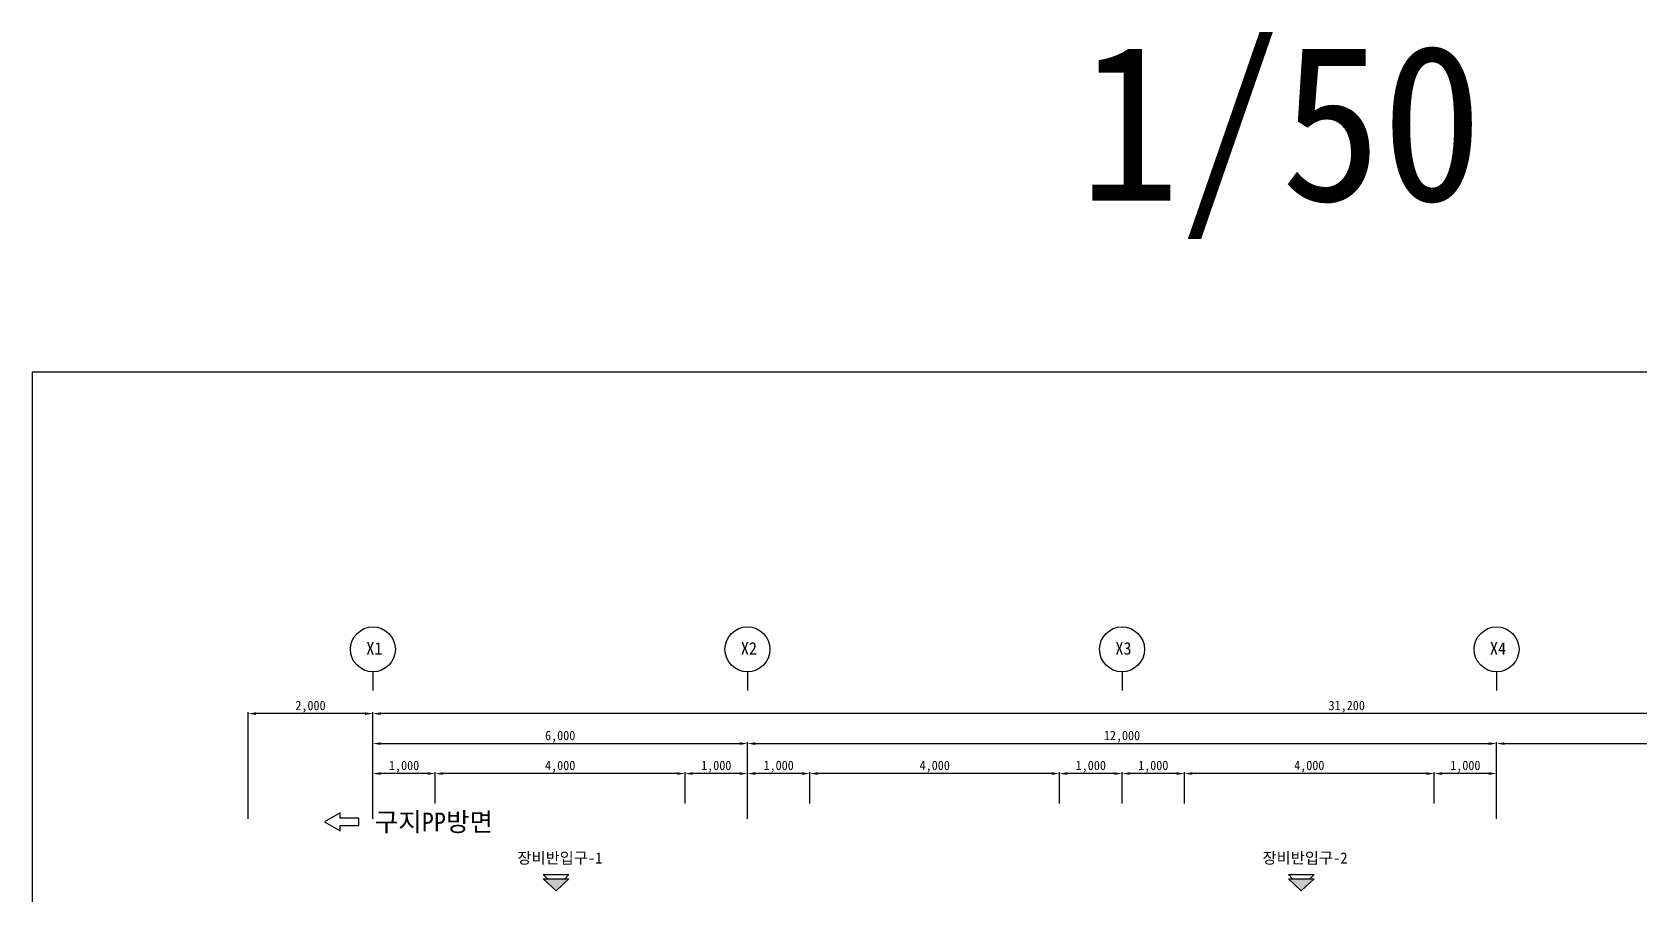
# Model space of a CAD drawing. Header units: millimetres. Extents: x -56613 to -16813, y -66367 to -35122.
# Drawn here: x -56613 to -30860, y -48936 to -35122 of the extents above; entities that cross this region are included whole.
import ezdxf
from ezdxf.enums import TextEntityAlignment as Align

# ---------------------------------------------------------------- set-up
doc = ezdxf.new("R2010")
doc.units = ezdxf.units.MM
doc.layers.add('TX-PAPR', color=2, linetype='Continuous', plot=False)
for name, color, linetype in [('TZ-BASE', 253, 'Continuous'), ('TZ-DIMS', 1, 'Continuous'), ('TZ-LEAL', 1, 'Continuous'), ('TZ-LEAT', 3, 'Continuous'), ('TZ-TEXT', 3, 'Continuous')]:
    doc.layers.add(name, color=color, linetype=linetype)
doc.styles.get("Standard").update_dxf_attribs({"font": 'GulimChe.ttf'})
doc.dimstyles.new('D50', dxfattribs={"dimscale": 50, "dimtxt": 3, "dimasz": 2.5, "dimexe": 0.5, "dimexo": 0.5, "dimgap": 0.5, "dimtad": 1, "dimdec": 0, "dimzin": 1, "dimdsep": 46, "dimlunit": 6, "dimtxsty": 'Standard', "dimcen": 1, "dimclrd": 1, "dimclre": 1, "dimclrt": 3, "dimadec": 0, "dimazin": 0, "dimtfac": 1, "dimtdec": 0, "dimtix": 1, "dimtmove": 2, "dimatfit": 3, "dimfxl": 0, "dimtvp": 2, "dimlwd": -1, "dimlwe": -1, "dimarcsym": 0})

# ---------------------------------------------------------------- blocks, each defined once
blk = doc.blocks.new('*D388')
at = {"layer": 'DEFPOINTS', "color": 0, "ltscale": 0.1}
for p in [(-51155, -46034), (-51155, -47319), (-19955, -47319)]:
    blk.add_point(p, dxfattribs=at)
at = {"layer": 'TZ-DIMS', "color": 1, "ltscale": 0.1}
for p, q in [((-51155, -47294), (-51155, -46009)), ((-20080, -46034), (-51030, -46034)), ((-19955, -47294), (-19955, -46009))]:
    blk.add_line(p, q, dxfattribs=at)
for points in [[(-51030, -46013), (-51030, -46055), (-51155, -46034)], [(-20080, -46013), (-20080, -46055), (-19955, -46034)]]:
    blk.add_solid(points, dxfattribs=at)
at = {"layer": 'TZ-DIMS', "color": 3, "ltscale": 0.1, "insert": (-35555, -45923), "char_height": 150, "attachment_point": 5}
blk.add_mtext('31,200', dxfattribs=at)
blk = doc.blocks.new('*D390')
at = {"layer": 'DEFPOINTS', "color": 0, "ltscale": 0.1}
for p in [(-45155, -46514), (-51155, -47745), (-45155, -47745)]:
    blk.add_point(p, dxfattribs=at)
at = {"layer": 'TZ-DIMS', "color": 1, "ltscale": 0.1}
for p, q in [((-51155, -47720), (-51155, -46489)), ((-51030, -46514), (-45280, -46514)), ((-45155, -47720), (-45155, -46489))]:
    blk.add_line(p, q, dxfattribs=at)
for points in [[(-51030, -46493), (-51030, -46535), (-51155, -46514)], [(-45280, -46493), (-45280, -46535), (-45155, -46514)]]:
    blk.add_solid(points, dxfattribs=at)
at = {"layer": 'TZ-DIMS', "color": 3, "ltscale": 0.1, "insert": (-48155, -46403), "char_height": 150, "attachment_point": 5}
blk.add_mtext('6,000', dxfattribs=at)
blk = doc.blocks.new('*D391')
at = {"layer": 'DEFPOINTS', "color": 0, "ltscale": 0.1}
for p in [(-33155, -46514), (-45155, -47745), (-33155, -47745)]:
    blk.add_point(p, dxfattribs=at)
at = {"layer": 'TZ-DIMS', "color": 1, "ltscale": 0.1}
for p, q in [((-45155, -47720), (-45155, -46489)), ((-45030, -46514), (-33280, -46514)), ((-33155, -47720), (-33155, -46489))]:
    blk.add_line(p, q, dxfattribs=at)
for points in [[(-45030, -46493), (-45030, -46535), (-45155, -46514)], [(-33280, -46493), (-33280, -46535), (-33155, -46514)]]:
    blk.add_solid(points, dxfattribs=at)
at = {"layer": 'TZ-DIMS', "color": 3, "ltscale": 0.1, "insert": (-39155, -46403), "char_height": 150, "attachment_point": 5}
blk.add_mtext('12,000', dxfattribs=at)
blk = doc.blocks.new('*D396')
at = {"layer": 'DEFPOINTS', "color": 0, "ltscale": 0.1}
for p in [(-46155, -46994), (-46155, -47500), (-45155, -47500)]:
    blk.add_point(p, dxfattribs=at)
at = {"layer": 'TZ-DIMS', "color": 1, "ltscale": 0.1}
for p, q in [((-46155, -47475), (-46155, -46969)), ((-45280, -46994), (-46030, -46994)), ((-45155, -47475), (-45155, -46969))]:
    blk.add_line(p, q, dxfattribs=at)
for points in [[(-46030, -46973), (-46030, -47015), (-46155, -46994)], [(-45280, -46973), (-45280, -47015), (-45155, -46994)]]:
    blk.add_solid(points, dxfattribs=at)
at = {"layer": 'TZ-DIMS', "color": 3, "ltscale": 0.1, "insert": (-45655, -46883), "char_height": 150, "attachment_point": 5}
blk.add_mtext('1,000', dxfattribs=at)
blk = doc.blocks.new('*D397')
at = {"layer": 'DEFPOINTS', "color": 0, "ltscale": 0.1}
for p in [(-50155, -46994), (-50155, -47500), (-46155, -47500)]:
    blk.add_point(p, dxfattribs=at)
at = {"layer": 'TZ-DIMS', "color": 1, "ltscale": 0.1}
for p, q in [((-50155, -47475), (-50155, -46969)), ((-46280, -46994), (-50030, -46994)), ((-46155, -47475), (-46155, -46969))]:
    blk.add_line(p, q, dxfattribs=at)
for points in [[(-50030, -46973), (-50030, -47015), (-50155, -46994)], [(-46280, -46973), (-46280, -47015), (-46155, -46994)]]:
    blk.add_solid(points, dxfattribs=at)
at = {"layer": 'TZ-DIMS', "color": 3, "ltscale": 0.1, "insert": (-48155, -46883), "char_height": 150, "attachment_point": 5}
blk.add_mtext('4,000', dxfattribs=at)
blk = doc.blocks.new('*D398')
at = {"layer": 'DEFPOINTS', "color": 0, "ltscale": 0.1}
for p in [(-51155, -46994), (-51155, -47500), (-50155, -47500)]:
    blk.add_point(p, dxfattribs=at)
at = {"layer": 'TZ-DIMS', "color": 1, "ltscale": 0.1}
for p, q in [((-51155, -47475), (-51155, -46969)), ((-50280, -46994), (-51030, -46994)), ((-50155, -47475), (-50155, -46969))]:
    blk.add_line(p, q, dxfattribs=at)
for points in [[(-51030, -46973), (-51030, -47015), (-51155, -46994)], [(-50280, -46973), (-50280, -47015), (-50155, -46994)]]:
    blk.add_solid(points, dxfattribs=at)
at = {"layer": 'TZ-DIMS', "color": 3, "ltscale": 0.1, "insert": (-50655, -46883), "char_height": 150, "attachment_point": 5}
blk.add_mtext('1,000', dxfattribs=at)
blk = doc.blocks.new('*D408')
at = {"layer": 'DEFPOINTS', "color": 0, "ltscale": 0.1}
for p in [(-27155, -46514), (-33155, -47745), (-27155, -47745)]:
    blk.add_point(p, dxfattribs=at)
at = {"layer": 'TZ-DIMS', "color": 1, "ltscale": 0.1}
for p, q in [((-33155, -47720), (-33155, -46489)), ((-33030, -46514), (-27280, -46514)), ((-27155, -47720), (-27155, -46489))]:
    blk.add_line(p, q, dxfattribs=at)
for points in [[(-33030, -46493), (-33030, -46535), (-33155, -46514)], [(-27280, -46493), (-27280, -46535), (-27155, -46514)]]:
    blk.add_solid(points, dxfattribs=at)
at = {"layer": 'TZ-DIMS', "color": 3, "ltscale": 0.1, "insert": (-30155, -46403), "char_height": 150, "attachment_point": 5}
blk.add_mtext('6,000', dxfattribs=at)
blk = doc.blocks.new('*D414')
at = {"layer": 'DEFPOINTS', "color": 0, "ltscale": 0.1}
for p in [(-53155, -46034), (-53155, -47745), (-51155, -47745)]:
    blk.add_point(p, dxfattribs=at)
at = {"layer": 'TZ-DIMS', "color": 1, "ltscale": 0.1}
for p, q in [((-53155, -47720), (-53155, -46009)), ((-51280, -46034), (-53030, -46034)), ((-51155, -47720), (-51155, -46009))]:
    blk.add_line(p, q, dxfattribs=at)
for points in [[(-53030, -46013), (-53030, -46055), (-53155, -46034)], [(-51280, -46013), (-51280, -46055), (-51155, -46034)]]:
    blk.add_solid(points, dxfattribs=at)
at = {"layer": 'TZ-DIMS', "color": 3, "ltscale": 0.1, "insert": (-52155, -45923), "char_height": 150, "attachment_point": 5}
blk.add_mtext('2,000', dxfattribs=at)
blk = doc.blocks.new('*D424')
at = {"layer": 'DEFPOINTS', "color": 0, "ltscale": 0.1}
for p in [(-40155, -46994), (-40155, -47500), (-39155, -47500)]:
    blk.add_point(p, dxfattribs=at)
at = {"layer": 'TZ-DIMS', "color": 1, "ltscale": 0.1}
for p, q in [((-40155, -47475), (-40155, -46969)), ((-39280, -46994), (-40030, -46994)), ((-39155, -47475), (-39155, -46969))]:
    blk.add_line(p, q, dxfattribs=at)
for points in [[(-40030, -46973), (-40030, -47015), (-40155, -46994)], [(-39280, -46973), (-39280, -47015), (-39155, -46994)]]:
    blk.add_solid(points, dxfattribs=at)
at = {"layer": 'TZ-DIMS', "color": 3, "ltscale": 0.1, "insert": (-39655, -46883), "char_height": 150, "attachment_point": 5}
blk.add_mtext('1,000', dxfattribs=at)
blk = doc.blocks.new('*D425')
at = {"layer": 'DEFPOINTS', "color": 0, "ltscale": 0.1}
for p in [(-44155, -46994), (-44155, -47500), (-40155, -47500)]:
    blk.add_point(p, dxfattribs=at)
at = {"layer": 'TZ-DIMS', "color": 1, "ltscale": 0.1}
for p, q in [((-44155, -47475), (-44155, -46969)), ((-40280, -46994), (-44030, -46994)), ((-40155, -47475), (-40155, -46969))]:
    blk.add_line(p, q, dxfattribs=at)
for points in [[(-44030, -46973), (-44030, -47015), (-44155, -46994)], [(-40280, -46973), (-40280, -47015), (-40155, -46994)]]:
    blk.add_solid(points, dxfattribs=at)
at = {"layer": 'TZ-DIMS', "color": 3, "ltscale": 0.1, "insert": (-42155, -46883), "char_height": 150, "attachment_point": 5}
blk.add_mtext('4,000', dxfattribs=at)
blk = doc.blocks.new('*D426')
at = {"layer": 'DEFPOINTS', "color": 0, "ltscale": 0.1}
for p in [(-45155, -46994), (-45155, -47500), (-44155, -47500)]:
    blk.add_point(p, dxfattribs=at)
at = {"layer": 'TZ-DIMS', "color": 1, "ltscale": 0.1}
for p, q in [((-45155, -47475), (-45155, -46969)), ((-44280, -46994), (-45030, -46994)), ((-44155, -47475), (-44155, -46969))]:
    blk.add_line(p, q, dxfattribs=at)
for points in [[(-45030, -46973), (-45030, -47015), (-45155, -46994)], [(-44280, -46973), (-44280, -47015), (-44155, -46994)]]:
    blk.add_solid(points, dxfattribs=at)
at = {"layer": 'TZ-DIMS', "color": 3, "ltscale": 0.1, "insert": (-44655, -46883), "char_height": 150, "attachment_point": 5}
blk.add_mtext('1,000', dxfattribs=at)
blk = doc.blocks.new('*D427')
at = {"layer": 'DEFPOINTS', "color": 0, "ltscale": 0.1}
for p in [(-34155, -46994), (-34155, -47500), (-33155, -47500)]:
    blk.add_point(p, dxfattribs=at)
at = {"layer": 'TZ-DIMS', "color": 1, "ltscale": 0.1}
for p, q in [((-34155, -47475), (-34155, -46969)), ((-33280, -46994), (-34030, -46994)), ((-33155, -47475), (-33155, -46969))]:
    blk.add_line(p, q, dxfattribs=at)
for points in [[(-34030, -46973), (-34030, -47015), (-34155, -46994)], [(-33280, -46973), (-33280, -47015), (-33155, -46994)]]:
    blk.add_solid(points, dxfattribs=at)
at = {"layer": 'TZ-DIMS', "color": 3, "ltscale": 0.1, "insert": (-33655, -46883), "char_height": 150, "attachment_point": 5}
blk.add_mtext('1,000', dxfattribs=at)
blk = doc.blocks.new('*D428')
at = {"layer": 'DEFPOINTS', "color": 0, "ltscale": 0.1}
for p in [(-38155, -46994), (-38155, -47500), (-34155, -47500)]:
    blk.add_point(p, dxfattribs=at)
at = {"layer": 'TZ-DIMS', "color": 1, "ltscale": 0.1}
for p, q in [((-38155, -47475), (-38155, -46969)), ((-34280, -46994), (-38030, -46994)), ((-34155, -47475), (-34155, -46969))]:
    blk.add_line(p, q, dxfattribs=at)
for points in [[(-38030, -46973), (-38030, -47015), (-38155, -46994)], [(-34280, -46973), (-34280, -47015), (-34155, -46994)]]:
    blk.add_solid(points, dxfattribs=at)
at = {"layer": 'TZ-DIMS', "color": 3, "ltscale": 0.1, "insert": (-36155, -46883), "char_height": 150, "attachment_point": 5}
blk.add_mtext('4,000', dxfattribs=at)
blk = doc.blocks.new('*D429')
at = {"layer": 'DEFPOINTS', "color": 0, "ltscale": 0.1}
for p in [(-39155, -46994), (-39155, -47500), (-38155, -47500)]:
    blk.add_point(p, dxfattribs=at)
at = {"layer": 'TZ-DIMS', "color": 1, "ltscale": 0.1}
for p, q in [((-39155, -47475), (-39155, -46969)), ((-38280, -46994), (-39030, -46994)), ((-38155, -47475), (-38155, -46969))]:
    blk.add_line(p, q, dxfattribs=at)
for points in [[(-39030, -46973), (-39030, -47015), (-39155, -46994)], [(-38280, -46973), (-38280, -47015), (-38155, -46994)]]:
    blk.add_solid(points, dxfattribs=at)
at = {"layer": 'TZ-DIMS', "color": 3, "ltscale": 0.1, "insert": (-38655, -46883), "char_height": 150, "attachment_point": 5}
blk.add_mtext('1,000', dxfattribs=at)

msp = doc.modelspace()

# ---------------------------------------------------------------- hatches: boundary and pattern name
at = {"layer": 'TZ-BASE'}
for points in [[(-48015.2, -48678.7), (-48425.9, -48678.7), (-48220.5, -48873.2)], [(-36078.3, -48678.7), (-36489, -48678.7), (-36283.7, -48873.2)]]:
    msp.add_hatch(color=256, dxfattribs=at).paths.add_polyline_path(points)

# ---------------------------------------------------------------- linework, layer by layer
at = {"layer": 'TX-PAPR'}
msp.add_lwpolyline([(-56613.3, -66367.3), (-16813.3, -66367.3), (-16813.3, -40567.3), (-56613.3, -40567.3)], close=True, dxfattribs=at)
at = {"layer": 'TZ-BASE'}
for p, q in [((-48425.9, -48609.6), (-48015.2, -48609.6)), ((-48425.9, -48609.6), (-48359, -48678.7)), ((-48015.2, -48609.6), (-48082.1, -48678.7)), ((-36489, -48609.6), (-36078.3, -48609.6)), ((-36489, -48609.6), (-36422.1, -48678.7)), ((-36078.3, -48609.6), (-36145.3, -48678.7)), ((-48425.9, -48678.7), (-48015.2, -48678.7)), ((-48425.9, -48678.7), (-48220.5, -48873.2)), ((-48015.2, -48678.7), (-48220.5, -48873.2)), ((-36489, -48678.7), (-36078.3, -48678.7)), ((-36489, -48678.7), (-36283.7, -48873.2)), ((-36078.3, -48678.7), (-36283.7, -48873.2))]:
    msp.add_line(p, q, dxfattribs=at)
msp.add_lwpolyline([(-51678.4, -47624.2), (-51927.6, -47768.1), (-51678.4, -47911.9), (-51678.4, -47828.1), (-51378.4, -47828.1), (-51378.4, -47708.1), (-51678.4, -47708.1)], close=True, dxfattribs=at)
at = {"layer": 'TZ-LEAL', "ltscale": 0.1}
for p, q in [((-51154.7, -45364.2), (-51154.7, -45664.2)), ((-45154.7, -45364.2), (-45154.7, -45664.2)), ((-39154.7, -45364.2), (-39154.7, -45664.2)), ((-33154.7, -45364.2), (-33154.7, -45664.2))]:
    msp.add_line(p, q, dxfattribs=at)
for centre in [(-51154.7, -45004.2), (-45154.7, -45004.2), (-39154.7, -45004.2), (-33154.7, -45004.2)]:
    msp.add_circle(centre, 360, dxfattribs=at)

# ---------------------------------------------------------------- texts
at = {"layer": 'TZ-BASE'}
msp.add_text('구지PP방면', height=300, dxfattribs=at).set_placement((-50177.9, -47765.3, -0.1), align=Align.MIDDLE)
for s, p in [('장비반입구-1', (-48840.5, -48435)), ('장비반입구-2', (-36903.7, -48435))]:
    msp.add_text(s, height=180, dxfattribs=at).set_placement(p)
at = {"layer": 'TZ-LEAT'}
for s, p in [('X1', (-51261, -45089.7)), ('X2', (-45261, -45089.7)), ('X3', (-39261, -45089.7)), ('X4', (-33261, -45089.7))]:
    msp.add_text(s, height=200, dxfattribs=at).set_placement(p)
at = {"layer": 'TZ-TEXT'}
msp.add_text('1/50', height=2500, dxfattribs=at).set_placement((-36610.3, -36572.3), align=Align.MIDDLE_CENTER)

# ---------------------------------------------------------------- dimensions: what is measured, and where the dimension line sits
at = {"layer": 'TZ-DIMS', "ltscale": 0.1}
for base, p1, p2, picture, middle in [((-53154.7, -46034.2), (-51154.7, -47744.8), (-53154.7, -47744.8), '*D414', (-52154.7, -45923.1)), ((-27154.7, -46514.2), (-33154.7, -47744.8), (-27154.7, -47744.8), '*D408', (-30154.7, -46403.1)), ((-51154.7, -46994.2), (-50154.7, -47499.8), (-51154.7, -47499.8), '*D398', (-50654.7, -46883)), ((-50154.7, -46994.2), (-46154.7, -47499.8), (-50154.7, -47499.8), '*D397', (-48154.7, -46883)), ((-46154.7, -46994.2), (-45154.7, -47499.8), (-46154.7, -47499.8), '*D396', (-45654.7, -46883)), ((-45154.7, -46994.2), (-44154.7, -47499.8), (-45154.7, -47499.8), '*D426', (-44654.7, -46883)), ((-44154.7, -46994.2), (-40154.7, -47499.8), (-44154.7, -47499.8), '*D425', (-42154.7, -46883)), ((-40154.7, -46994.2), (-39154.7, -47499.8), (-40154.7, -47499.8), '*D424', (-39654.7, -46883)), ((-39154.7, -46994.2), (-38154.7, -47499.8), (-39154.7, -47499.8), '*D429', (-38654.7, -46883)), ((-38154.7, -46994.2), (-34154.7, -47499.8), (-38154.7, -47499.8), '*D428', (-36154.7, -46883)), ((-34154.7, -46994.2), (-33154.7, -47499.8), (-34154.7, -47499.8), '*D427', (-33654.7, -46883))]:
    dim = msp.add_linear_dim(base=base, p1=p1, p2=p2, angle=180, dimstyle='D50', dxfattribs=at)
    dim.commit()
    dim.dimension.update_dxf_attribs({"geometry": picture, "text_midpoint": middle})
for base, p1, p2, picture, middle in [((-51154.7, -46034.2), (-19954.7, -47319.1), (-51154.7, -47319.1), '*D388', (-35554.7, -45923)), ((-45154.7, -46514.2), (-51154.7, -47744.8), (-45154.7, -47744.8), '*D390', (-48154.7, -46403.1)), ((-33154.7, -46514.2), (-45154.7, -47744.8), (-33154.7, -47744.8), '*D391', (-39154.7, -46403))]:
    dim = msp.add_linear_dim(base=base, p1=p1, p2=p2, dimstyle='D50', dxfattribs=at)
    dim.commit()
    dim.dimension.update_dxf_attribs({"geometry": picture, "text_midpoint": middle})

doc.saveas('drawing.dxf')
